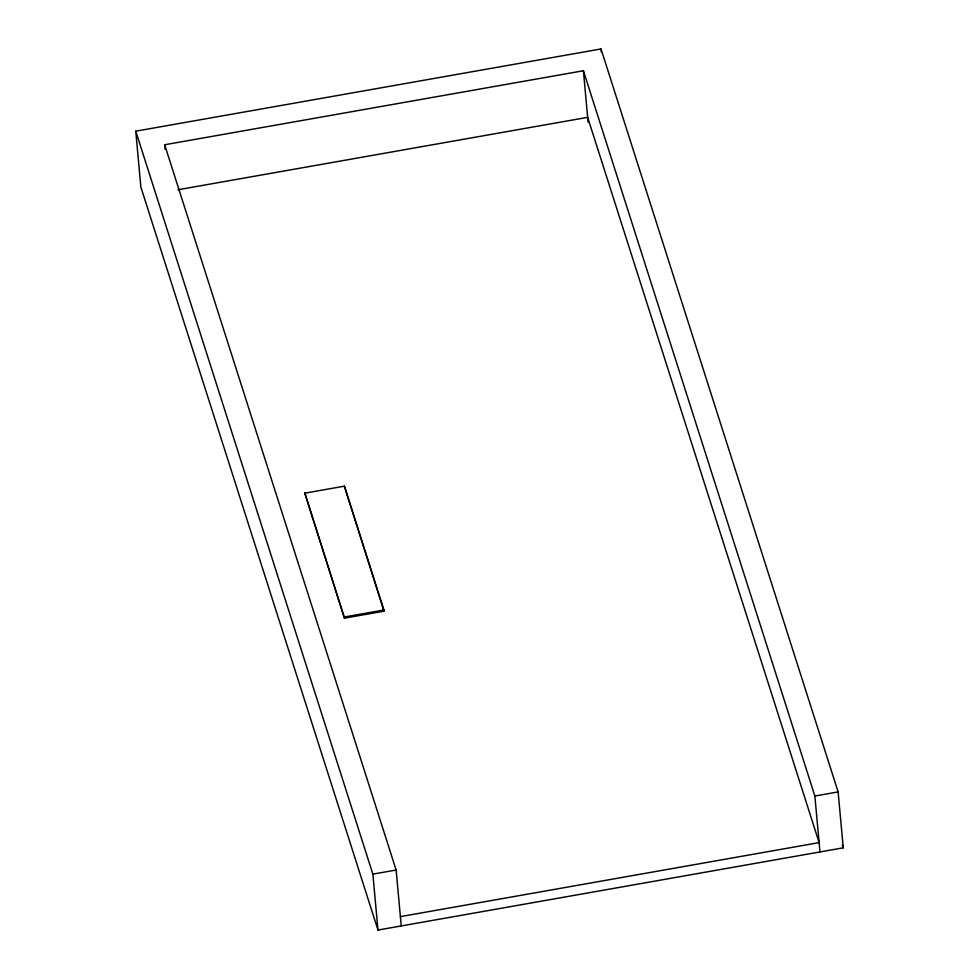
<?xml version="1.0" encoding="UTF-8"?>
<svg xmlns="http://www.w3.org/2000/svg" width="979" height="979" viewBox="0 0 979 979"><rect width="100%" height="100%" fill="white"/><g stroke="black" fill="none" stroke-linecap="round" stroke-linejoin="round"><path stroke-width="1.47" d="M135.763 131.174L601.02 48.95L838.134 791.913L843.237 847.826L377.98 930.05L140.866 187.087L135.763 131.174L372.864 874.137L377.98 930.05M165.084 149.285L164.668 144.757L583.411 70.745L814.871 796.025L819.974 851.938M177.958 189.755L587.657 117.345L819.129 842.613L400.387 916.625M304.836 493.171L344.388 486.184L383.903 610.015L384.013 611.177L344.461 618.165L304.836 493.171L344.461 618.165M344.351 617.003L383.903 610.015M372.864 874.137L396.128 870.025L401.243 925.938M814.871 796.025L838.134 791.913M842.307 844.914L843.237 847.826M384.013 611.177L344.388 486.184M164.668 144.757L396.128 870.025M601.02 48.95L601.302 51.973M583.411 70.745L588.098 122.13"/></g></svg>
